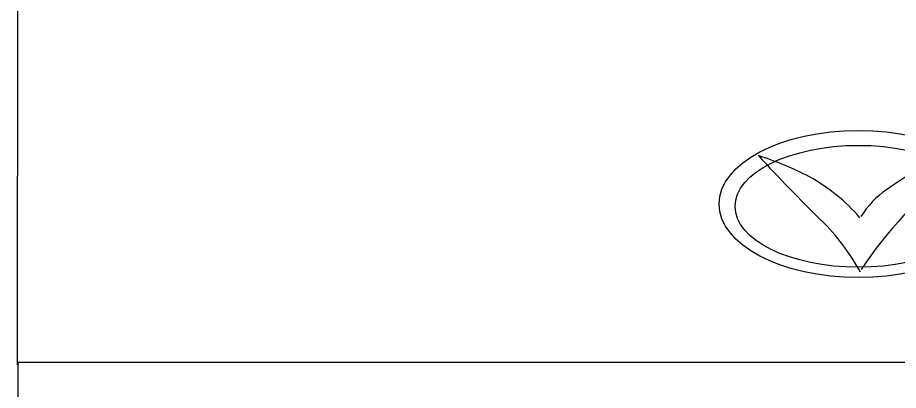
# Model space of a CAD drawing. Extents: x 0 to 841, y 0 to 594.
# Drawn here: x 648.78 to 682.89, y 83.14 to 97.58 of the extents above; entities that cross this region are included whole.
import ezdxf

# ---------------------------------------------------------------- set-up
doc = ezdxf.new("R2010")
doc.units = 0
doc.layers.add('01-LIN-025-A', color=7, linetype='Continuous')
doc.layers.add('35-TXT-025', color=7, linetype='Continuous')

msp = doc.modelspace()

# ---------------------------------------------------------------- linework, layer by layer
at = {"layer": '01-LIN-025-A'}
msp.add_lwpolyline([(648.784, 84.124), (648.838, 157.37), (829.263, 157.37)], dxfattribs=at)
msp.add_lwpolyline([(648.784, 84.124), (648.838, 157.37), (829.263, 157.37)], dxfattribs=at)
msp.add_lwpolyline([(648.81, 84.229), (829.271, 84.229), (829.271, 10.406), (648.81, 10.406)], close=True, dxfattribs=at)
msp.add_lwpolyline([(648.81, 84.229), (829.271, 84.229), (829.271, 10.406), (648.81, 10.406)], close=True, dxfattribs=at)
at = {"layer": '35-TXT-025'}
for centre, radius, start, end in [((693.759, 74.969), 19.557, 108.2412, 125.4198), ((724.885, 135.823), 64.407, 222.59474, 225.70321), ((673.56, 80.055), 12.79, 62.6066, 72.1906), ((696.006, 78.021), 17.553, 128.5803, 146.05), ((675.93, 85.069), 7.251, 41.0115, 61.0067), ((684.479, 87.945), 3.604, 124.7387, 147.7308), ((673.614, 83.403), 8.919, 28.965, 45.1389)]:
    msp.add_arc(centre, radius, start, end, dxfattribs=at)
for centre, major_axis, ratio in [((681.345, 90.358), (5.4, 0), 0.528293), ((681.345, 90.268), (4.781, 0), 0.49425)]:
    msp.add_ellipse(centre, major_axis=major_axis, ratio=ratio, dxfattribs=at)

doc.saveas('drawing.dxf')
